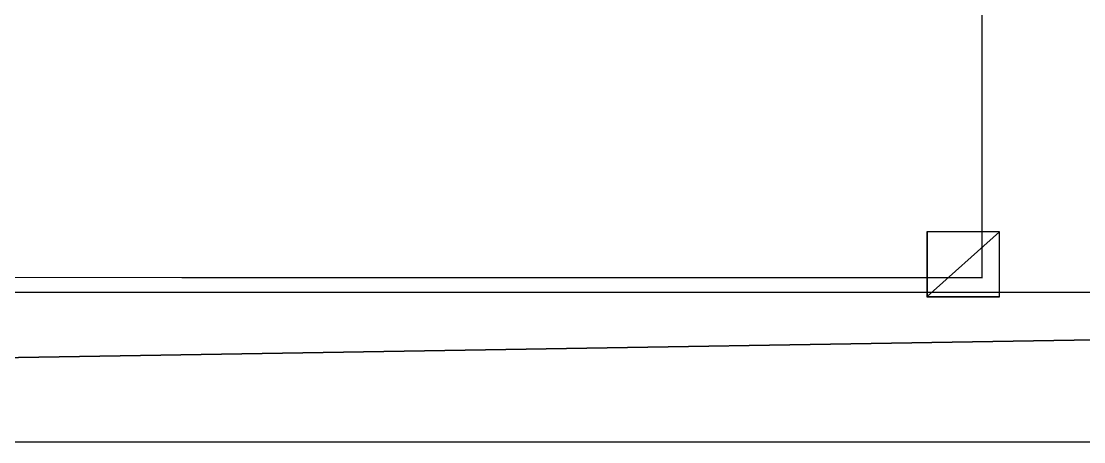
# Model space of a CAD drawing. Header units: millimetres. Extents: x 245 to 2830, y 44 to 1976.
# Drawn here: x 2295.7 to 2383.1, y 1228.3 to 1262.9 of the extents above; entities that cross this region are included whole.
import ezdxf

# ---------------------------------------------------------------- set-up
doc = ezdxf.new("R2010")
doc.units = ezdxf.units.MM
doc.layers.add('FloorPlan-page-1', color=7, linetype='Continuous')

msp = doc.modelspace()

# ---------------------------------------------------------------- linework, layer by layer
at = {"layer": 'FloorPlan-page-1', "color": 7, "true_color": 0x000000}
for p, q in [((2374.705, 1301.356), (2374.669, 1241.795)), ((2376.123, 1245.565), (2370.16, 1245.565)), ((2370.16, 1245.565), (2370.16, 1240.239)), ((2376.123, 1240.239), (2376.123, 1245.565)), ((2374.669, 1241.795), (2243.03, 1241.847)), ((2374.669, 1241.795), (2374.669, 1241.795)), ((2370.16, 1240.239), (2376.123, 1240.239))]:
    msp.add_line(p, q, dxfattribs=at)
at = {"layer": 'FloorPlan-page-1', "color": 7, "true_color": 0xffffff}
for points in [[(2374.727, 1301.358, -0.05), (2243.071, 1301.414, -0.05), (2243.036, 1241.839, -0.05)], [(2243.036, 1241.839, -0.05), (2374.692, 1241.783, -0.05), (2374.727, 1301.358, -0.05)], [(2376.127, 1245.557, -0.05), (2370.179, 1245.557, -0.05), (2370.179, 1240.245, -0.05)], [(2370.179, 1240.245, -0.05), (2376.127, 1240.245, -0.05), (2376.127, 1245.557, -0.05)]]:
    msp.add_3dface(points, dxfattribs=at)
at = {"layer": 'FloorPlan-page-1', "color": 7, "true_color": 0x000000}
for points in [[(1873.27, 1228.32, -0.05), (2620.885, 1228.32, -0.05), (2620.885, 1240.578, -0.05)], [(2620.885, 1240.578, -0.05), (1873.27, 1240.578, -0.05), (1873.27, 1228.32, -0.05)]]:
    msp.add_3dface(points, dxfattribs=at)

doc.saveas('drawing.dxf')
